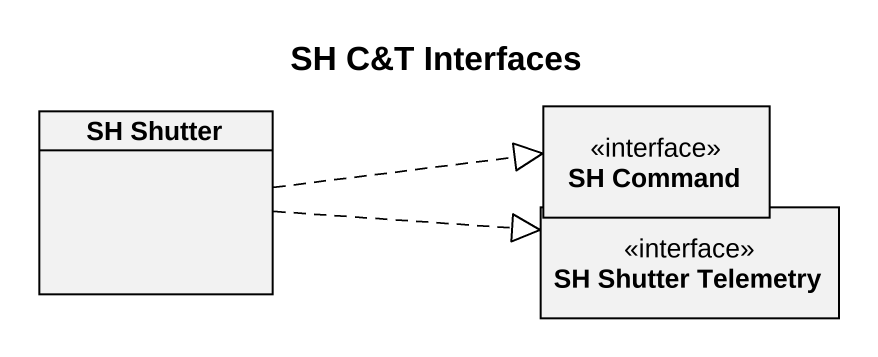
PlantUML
@startuml
title SH C&T Interfaces
hide circle
hide empty members
class "SH Shutter" as SH_Shutter
interface "SH Shutter Telemetry" as SH_Shutter_Telemetry
interface "SH Command" as SH_Command
SH_Shutter .right.|> SH_Shutter_Telemetry
SH_Shutter .right.|> SH_Command
@enduml
